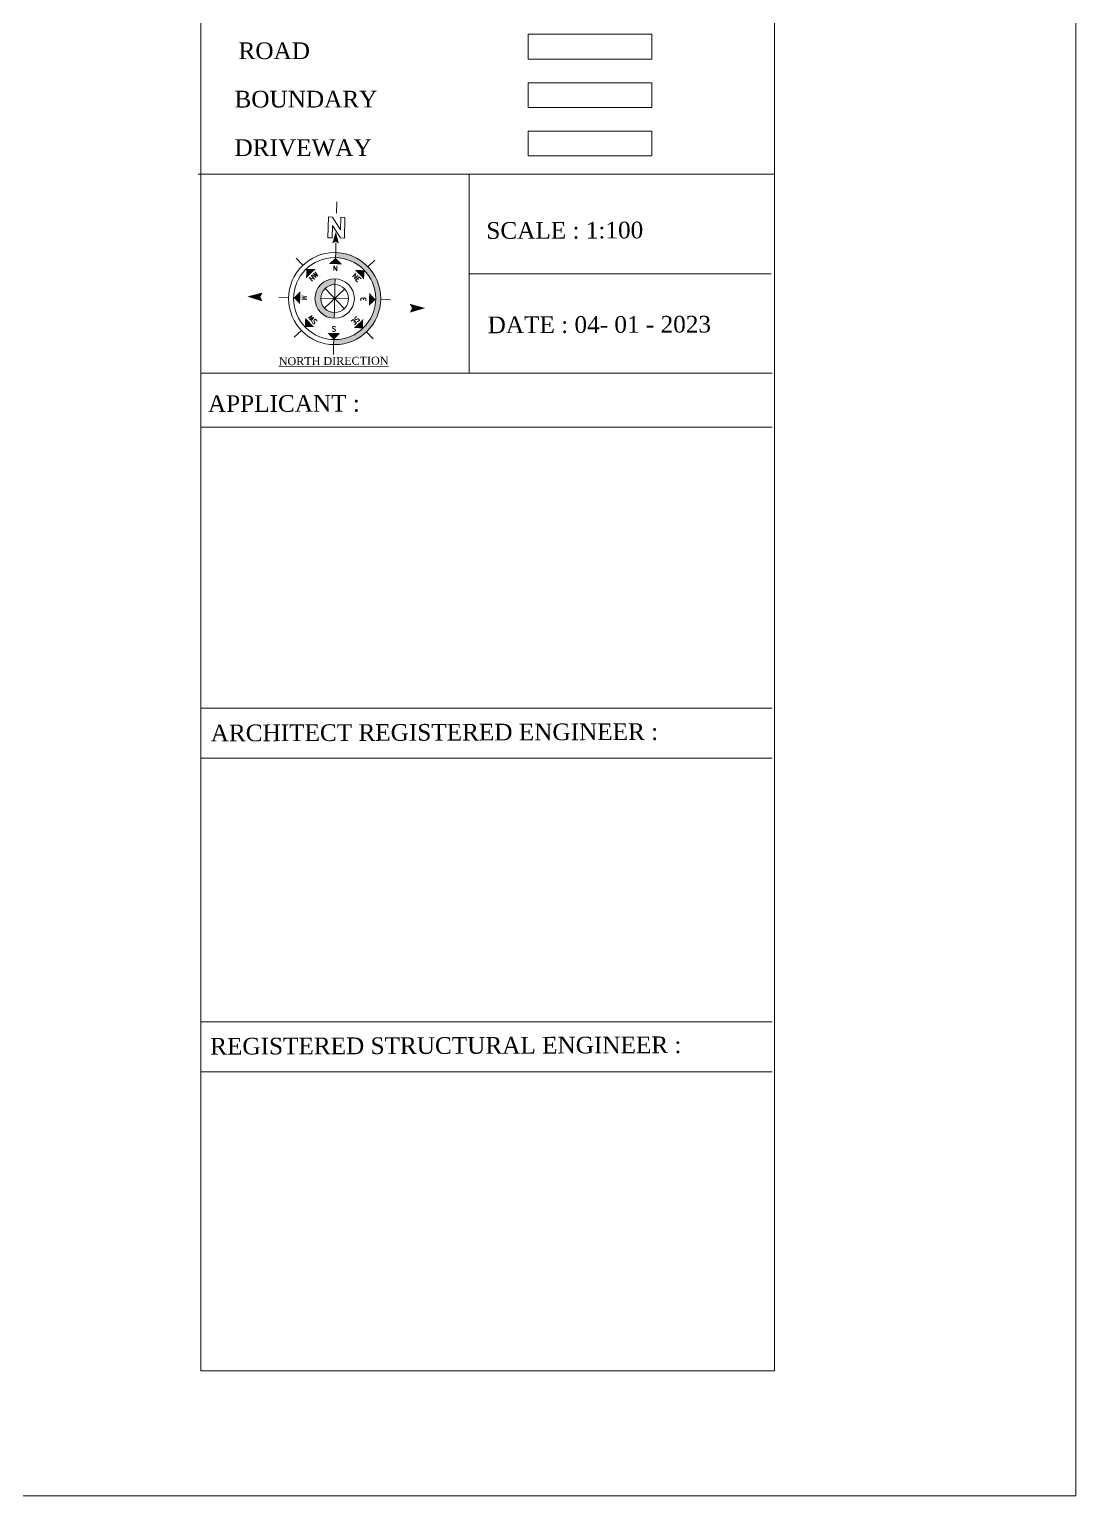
# Model space of a CAD drawing. Header units: metres. Extents: x -1561199 to -1560810, y 43748 to 43956.
# Drawn here: x -1560852.8 to -1560810.4, y 43747.5 to 43806.8 of the extents above; entities that cross this region are included whole.
import ezdxf
from ezdxf.enums import TextEntityAlignment as Align

# ---------------------------------------------------------------- set-up
doc = ezdxf.new("R2010")
doc.units = ezdxf.units.M
doc.header["$LTSCALE"] = 750
doc.header["$MEASUREMENT"] = 0
doc.layers.get('0').update_dxf_attribs({"lineweight": 5, "plot": 0})
doc.styles.add('ROMANS', font='romans__.ttf', dxfattribs={"width": 0.75})
doc.styles.add('style4', font='BOOKOS.TTF', dxfattribs={"height": 300})
doc.styles.add('style6', font='romantic.ttf')

msp = doc.modelspace()

# ---------------------------------------------------------------- hatches: boundary and pattern name
h = msp.add_hatch(color=4)
h.paths.add_polyline_path([(-1560838.76146, 43795.87844, -0.41421356), (-1560840.45747, 43794.25776), (-1560840.4621, 43794.05403, 0.41421356), (-1560838.55773, 43795.87381, 0.41421356), (-1560840.37751, 43797.77818), (-1560840.38214, 43797.57445, -0.41421356)])
h.paths.add_polyline_path([(-1560840.40702, 43796.47897), (-1560840.40172, 43796.71211, 0.41421356), (-1560841.21581, 43795.93419, 0.41421356), (-1560840.43788, 43795.1201), (-1560840.43259, 43795.35325, -0.41421356), (-1560840.98266, 43795.92889, -0.41421356)])

# ---------------------------------------------------------------- linework, layer by layer
at = {"ltscale": 11}
for p, q in [((-1560845.82937, 43877.67287), (-1560845.82937, 43752.56542)), ((-1560822.63053, 43752.56542), (-1560822.63053, 43852.58928)), ((-1560832.59924, 43806.60128), (-1560832.59924, 43805.59877)), ((-1560827.58672, 43806.60128), (-1560832.59924, 43806.60128)), ((-1560827.58672, 43805.59877), (-1560827.58672, 43806.60128)), ((-1560832.59924, 43805.59877), (-1560827.58672, 43805.59877)), ((-1560832.59924, 43804.64455), (-1560832.59924, 43803.64205)), ((-1560827.58672, 43804.64455), (-1560832.59924, 43804.64455)), ((-1560827.58672, 43803.64205), (-1560827.58672, 43804.64455)), ((-1560832.59924, 43803.64205), (-1560827.58672, 43803.64205)), ((-1560832.59924, 43802.68346), (-1560832.59924, 43801.68095)), ((-1560827.58672, 43802.68346), (-1560832.59924, 43802.68346)), ((-1560827.58672, 43801.68095), (-1560827.58672, 43802.68346)), ((-1560832.59924, 43801.68095), (-1560827.58672, 43801.68095)), ((-1560845.94239, 43800.94592), (-1560822.67421, 43800.94592)), ((-1560834.97293, 43800.94592), (-1560834.97293, 43792.89568)), ((-1560834.97293, 43796.9208), (-1560822.76602, 43796.9208)), ((-1560845.82937, 43792.89568), (-1560822.72233, 43792.89568)), ((-1560845.82937, 43790.72021), (-1560822.72233, 43790.72021)), ((-1560845.82937, 43779.35674), (-1560822.72233, 43779.35674)), ((-1560845.82937, 43777.33604), (-1560822.72233, 43777.33604)), ((-1560845.82937, 43766.67787), (-1560822.72233, 43766.67787)), ((-1560845.82937, 43764.65716), (-1560822.72233, 43764.65716)), ((-1560845.82937, 43764.65716), (-1560822.72233, 43764.65716))]:
    msp.add_line(p, q, dxfattribs=at)
for p, q in [((-1560845.73757, 43800.94592), (-1560822.63053, 43800.94592)), ((-1560845.82937, 43752.56542), (-1560822.63053, 43752.56542))]:
    msp.add_line(p, q)
at = {"color": 1}
for p, q in [((-1560840.34146, 43799.36546), (-1560840.33091, 43799.82979)), ((-1560840.37751, 43797.77818), (-1560840.36858, 43798.17145)), ((-1560840.4621, 43794.05403), (-1560840.47103, 43793.66076))]:
    msp.add_line(p, q, dxfattribs=at)
at = {"color": 5, "linetype": 'ByBlock'}
for p, q in [((-1560840.69077, 43798.37887), (-1560840.67178, 43799.21467)), ((-1560840.67178, 43799.21467), (-1560840.50462, 43799.21087)), ((-1560840.50462, 43799.21087), (-1560840.18169, 43798.7018)), ((-1560840.18169, 43798.7018), (-1560840.1703, 43799.20328)), ((-1560840.1703, 43799.20328), (-1560840.00314, 43799.19948)), ((-1560840.00314, 43799.19948), (-1560840.02212, 43798.36368)), ((-1560840.52361, 43798.37507), (-1560840.69077, 43798.37887)), ((-1560840.51222, 43798.87655), (-1560840.52361, 43798.37507)), ((-1560840.18928, 43798.36748), (-1560840.51222, 43798.87655)), ((-1560840.02212, 43798.36368), (-1560840.18928, 43798.36748))]:
    msp.add_line(p, q, dxfattribs=at)
at = {"color": 0}
for p, q in [((-1560840.37751, 43797.77818), (-1560840.38214, 43797.57445)), ((-1560840.40702, 43796.47897), (-1560840.40172, 43796.71211)), ((-1560840.43259, 43795.35325), (-1560840.43788, 43795.1201)), ((-1560840.4621, 43794.05403), (-1560840.45747, 43794.25776))]:
    msp.add_line(p, q, dxfattribs=at)
at = {"color": 6}
for p, q in [((-1560841.70658, 43797.2627), (-1560841.97835, 43797.5471)), ((-1560839.07321, 43797.20289), (-1560838.78881, 43797.47465)), ((-1560841.7664, 43794.62933), (-1560842.0508, 43794.35756)), ((-1560839.13302, 43794.56951), (-1560838.86126, 43794.28511))]:
    msp.add_line(p, q, dxfattribs=at)
at = {"color": 5}
for p, q in [((-1560842.28188, 43795.9584), (-1560842.67515, 43795.96733)), ((-1560838.55773, 43795.87381), (-1560838.16446, 43795.86488))]:
    msp.add_line(p, q, dxfattribs=at)
at = {"color": 3}
for p, q in [((-1560840.82685, 43795.52714), (-1560840.01276, 43796.30507)), ((-1560840.01276, 43796.30507), (-1560840.82685, 43795.52714)), ((-1560840.03084, 43795.50906), (-1560840.80877, 43796.32315)), ((-1560840.80877, 43796.32315), (-1560840.03084, 43795.50906)), ((-1560840.43259, 43795.35325), (-1560840.40702, 43796.47897)), ((-1560840.40702, 43796.47897), (-1560840.43259, 43795.35325)), ((-1560840.98266, 43795.92889), (-1560839.85694, 43795.90332)), ((-1560839.85694, 43795.90332), (-1560840.98266, 43795.92889))]:
    msp.add_line(p, q, dxfattribs=at)
msp.add_lwpolyline([(-1561199.40878, 43747.52247), (-1560810.4486, 43747.52247), (-1560810.4486, 43937.6892), (-1561199.40878, 43937.6892)], close=True)
at = {"color": 6}
for radius in [1.86256, 1.65877]:
    msp.add_circle((-1560840.4198, 43795.91611), radius, dxfattribs=at)
at = {"color": 3}
for radius in [0.79621, 0.56301]:
    msp.add_circle((-1560840.4198, 43795.91611), radius, dxfattribs=at)
at = {"color": 1}
for points in [[(-1560840.51444, 43798.15288), (-1560840.38027, 43798.2162), (-1560840.37123, 43798.6142)], [(-1560840.37123, 43798.6142), (-1560840.24911, 43798.14685), (-1560840.38027, 43798.2162)]]:
    msp.add_solid(points, dxfattribs=at)
at = {"color": 5}
for points in [[(-1560840.38214, 43797.57445), (-1560840.12283, 43797.30309), (-1560840.6535, 43797.31514)], [(-1560841.5658, 43797.11537), (-1560841.19056, 43797.10684), (-1560841.57432, 43796.74013)], [(-1560839.22055, 43797.0621), (-1560839.22907, 43796.68686), (-1560839.59579, 43797.07062)], [(-1560843.33447, 43796.15929), (-1560843.42693, 43795.98441), (-1560843.9576, 43795.99646)], [(-1560843.9576, 43795.99646), (-1560843.3425, 43795.80551), (-1560843.42693, 43795.98441)], [(-1560842.07815, 43795.95377), (-1560841.80679, 43796.21308), (-1560841.81884, 43795.68241)], [(-1560838.76146, 43795.87844), (-1560839.03282, 43795.61913), (-1560839.02077, 43796.1498)], [(-1560837.38033, 43795.70413), (-1560837.29064, 43795.52781), (-1560836.75985, 43795.53149)], [(-1560836.75985, 43795.53149), (-1560837.37788, 43795.35027), (-1560837.29064, 43795.52781)], [(-1560841.61906, 43794.77012), (-1560841.61054, 43795.14536), (-1560841.24382, 43794.76159)], [(-1560839.27381, 43794.71685), (-1560839.64905, 43794.72537), (-1560839.26529, 43795.09209)], [(-1560840.45747, 43794.25776), (-1560840.71678, 43794.52913), (-1560840.18611, 43794.51707)]]:
    msp.add_solid(points, dxfattribs=at)

# ---------------------------------------------------------------- texts
at = {"style": 'style6'}
for s, p in [('ROAD', (-1560844.30708, 43805.59877)), ('BOUNDARY', (-1560844.47061, 43803.64205)), ('DRIVEWAY', (-1560844.47061, 43801.68095))]:
    msp.add_text(s, height=0.675, dxfattribs=at).set_placement(p)
for s, p in [('SCALE : 1:100', (-1560834.28274, 43798.33077)), ('DATE : 04- 01 - 2023', (-1560834.23037, 43794.51598))]:
    msp.add_text(s, height=0.675, rotation=0.1866007, dxfattribs=at).set_placement(p)
at = {"color": 0, "style": 'ROMANS'}
for s, height, rotation, p in [('N', 0.19905, 358.6988416, (-1560840.39419, 43797.04378)), ('NW', 0.199052, 43.6988416, (-1560841.19908, 43796.7316)), ('NE', 0.199052, 313.6988416, (-1560839.60572, 43796.69403)), ('W', 0.19905, 88.6988416, (-1560841.54748, 43795.94172)), ('E', 0.19905, 268.6988416, (-1560839.35847, 43795.892)), ('SW', 0.199052, 133.6988416, (-1560841.2353, 43795.13683)), ('S', 0.19905, 358.6988416, (-1560840.44994, 43794.58943)), ('SE', 0.199052, 223.6988416, (-1560839.64188, 43795.10202))]:
    msp.add_text(s, height=height, rotation=rotation, dxfattribs=at).set_placement(p, align=Align.CENTER)
at = {"color": 95, "style": 'style4'}
msp.add_text('%%UNORTH DIRECTION', height=0.3235391, rotation=0.3336627, dxfattribs=at).set_placement((-1560840.46116, 43793.39587), align=Align.MIDDLE_CENTER)
at = {"style": 'style6'}
for s, p in [('APPLICANT :', (-1560842.47253, 43791.67279)), ('ARCHITECT REGISTERED ENGINEER :', (-1560836.38485, 43778.37922)), ('REGISTERED STRUCTURAL ENGINEER :', (-1560835.92414, 43765.71687))]:
    msp.add_text(s, height=0.675, rotation=0.1866007, dxfattribs=at).set_placement(p, align=Align.MIDDLE)

doc.saveas('drawing.dxf')
